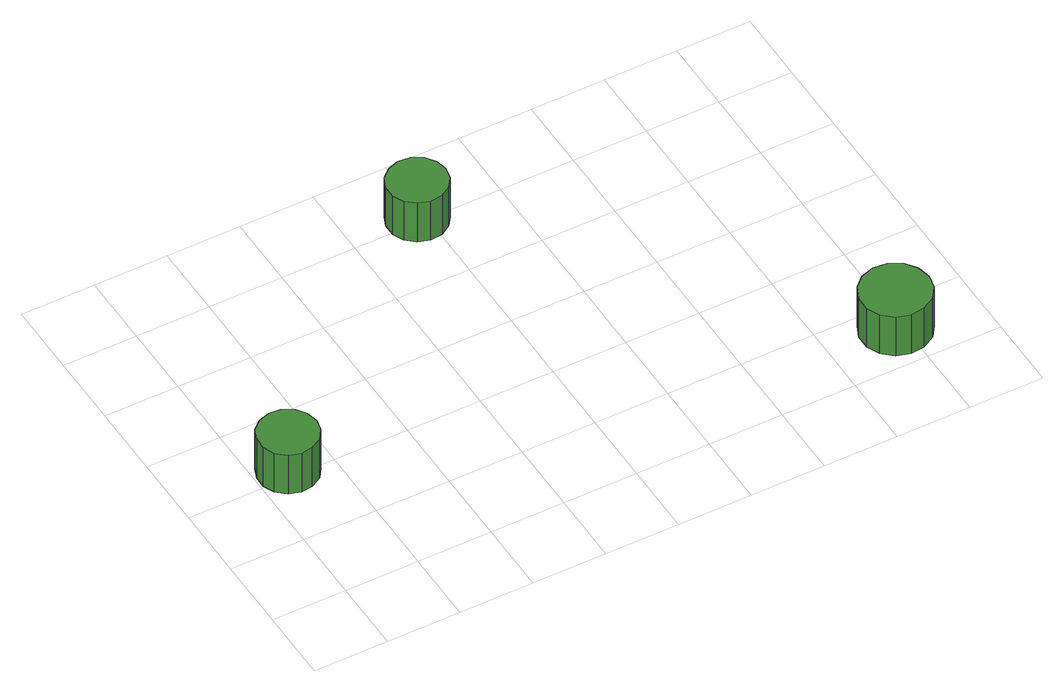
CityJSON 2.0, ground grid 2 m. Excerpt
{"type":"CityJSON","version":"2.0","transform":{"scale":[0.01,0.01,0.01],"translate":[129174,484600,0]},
"CityObjects":{
"tree1":{"type":"SolitaryVegetationObject","attributes":{"function":"something"},"geometry":[{"type":"MultiSurface","lod":"1","boundaries":[[[0,1,2,3,4,5,6,7,8,9,10,11,12,13,14]],[[15,16,17,18,19,20,21,22,23,24,25,26,27,28,29]],[[0,29,28,1]],[[1,28,27,2]],[[2,27,26,3]],[[3,26,25,4]],[[4,25,24,5]],[[5,24,23,6]],[[6,23,22,7]],[[7,22,21,8]],[[8,21,20,9]],[[9,20,19,10]],[[10,19,18,11]],[[11,18,17,12]],[[12,17,16,13]],[[13,16,15,14]],[[14,15,29,0]]]}]},
"tree2":{"type":"SolitaryVegetationObject","attributes":{"function":"something"},"geometry":[{"type":"MultiSurface","lod":"1","boundaries":[[[30,31,32,33,34,35,36,37,38,39,40,41,42,43,44]],[[45,46,47,48,49,50,51,52,53,54,55,56,57,58,59]],[[30,59,58,31]],[[31,58,57,32]],[[32,57,56,33]],[[33,56,55,34]],[[34,55,54,35]],[[35,54,53,36]],[[36,53,52,37]],[[37,52,51,38]],[[38,51,50,39]],[[39,50,49,40]],[[40,49,48,41]],[[41,48,47,42]],[[42,47,46,43]],[[43,46,45,44]],[[44,45,59,30]]]}]},
"tree3":{"type":"SolitaryVegetationObject","attributes":{"function":"something"},"geometry":[{"type":"MultiSurface","lod":"1","boundaries":[[[60,61,62,63,64,65,66,67,68,69,70,71,72,73,74]],[[75,76,77,78,79,80,81,82,83,84,85,86,87,88,89]],[[60,89,88,61]],[[61,88,87,62]],[[62,87,86,63]],[[63,86,85,64]],[[64,85,84,65]],[[65,84,83,66]],[[66,83,82,67]],[[67,82,81,68]],[[68,81,80,69]],[[69,80,79,70]],[[70,79,78,71]],[[71,78,77,72]],[[72,77,76,73]],[[73,76,75,74]],[[74,75,89,60]]]}]}
},
"vertices":[
[160,415,230],[153,447,230],[134,473,230],[105,490,230],[73,493,230],[42,483,230],[17,461,230],[4,431,230],[4,398,230],[17,368,230],[42,346,230],[73,336,230],[105,340,230],[134,356,230],[153,383,230],[153,383,101],[134,356,101],[105,340,101],[73,336,101],[42,346,101],[17,368,101],[4,398,101],[4,431,101],[17,461,101],[42,483,101],[73,493,101],[105,490,101],[134,473,101],[153,447,101],[160,415,101],
[858,1012,222],[851,1044,222],[832,1071,222],[804,1087,222],[771,1090,222],[740,1080,222],[715,1058,222],[702,1028,222],[702,995,222],[715,965,222],[740,944,222],[771,933,222],[804,937,222],[832,953,222],[851,980,222],[851,980,93],[832,953,93],[804,937,93],[771,933,93],[740,944,93],[715,965,93],[702,995,93],[702,1028,93],[715,1058,93],[740,1080,93],[771,1090,93],[804,1087,93],[832,1071,93],[851,1044,93],[858,1012,93],
[1671,118,225],[1663,155,225],[1641,186,225],[1607,206,225],[1569,210,225],[1532,198,225],[1504,172,225],[1488,137,225],[1488,98,225],[1504,63,225],[1532,37,225],[1569,26,225],[1607,30,225],[1641,49,225],[1663,80,225],[1663,80,96],[1641,49,96],[1607,30,96],[1569,26,96],[1532,37,96],[1504,63,96],[1488,98,96],[1488,137,96],[1504,172,96],[1532,198,96],[1569,210,96],[1607,206,96],[1641,186,96],[1663,155,96],[1671,118,96]
]}
